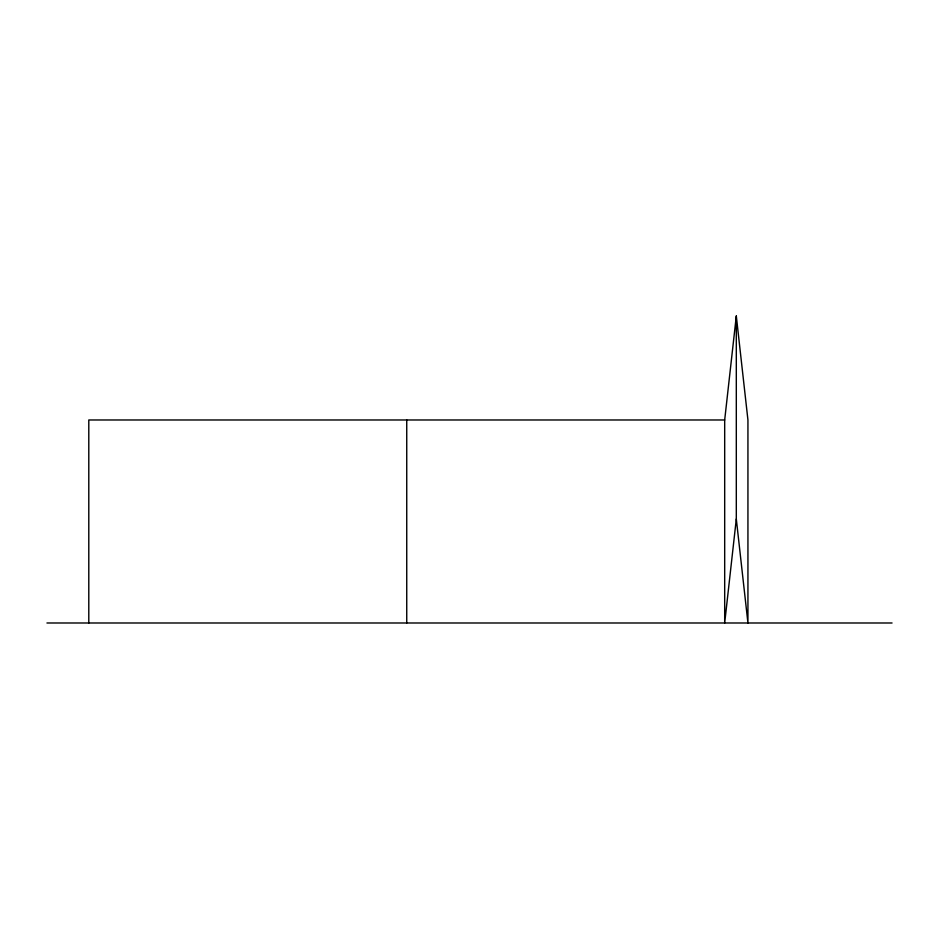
<?xml version="1.0" encoding="UTF-8"?>
<svg xmlns="http://www.w3.org/2000/svg" width="939" height="939" viewBox="0 0 939 939"><rect width="100%" height="100%" fill="white"/><g stroke="black" fill="none" stroke-linecap="round" stroke-linejoin="round"><path stroke-width="1.41" d="M736.305 519.021L724.685 622.991L724.685 419.979L736.305 316.009L747.937 419.979L747.937 622.991L736.305 519.021L736.305 316.009M724.685 419.979L88.794 419.979L88.794 622.991M46.95 622.991L892.05 622.991M406.74 419.979L406.74 622.991"/></g></svg>
